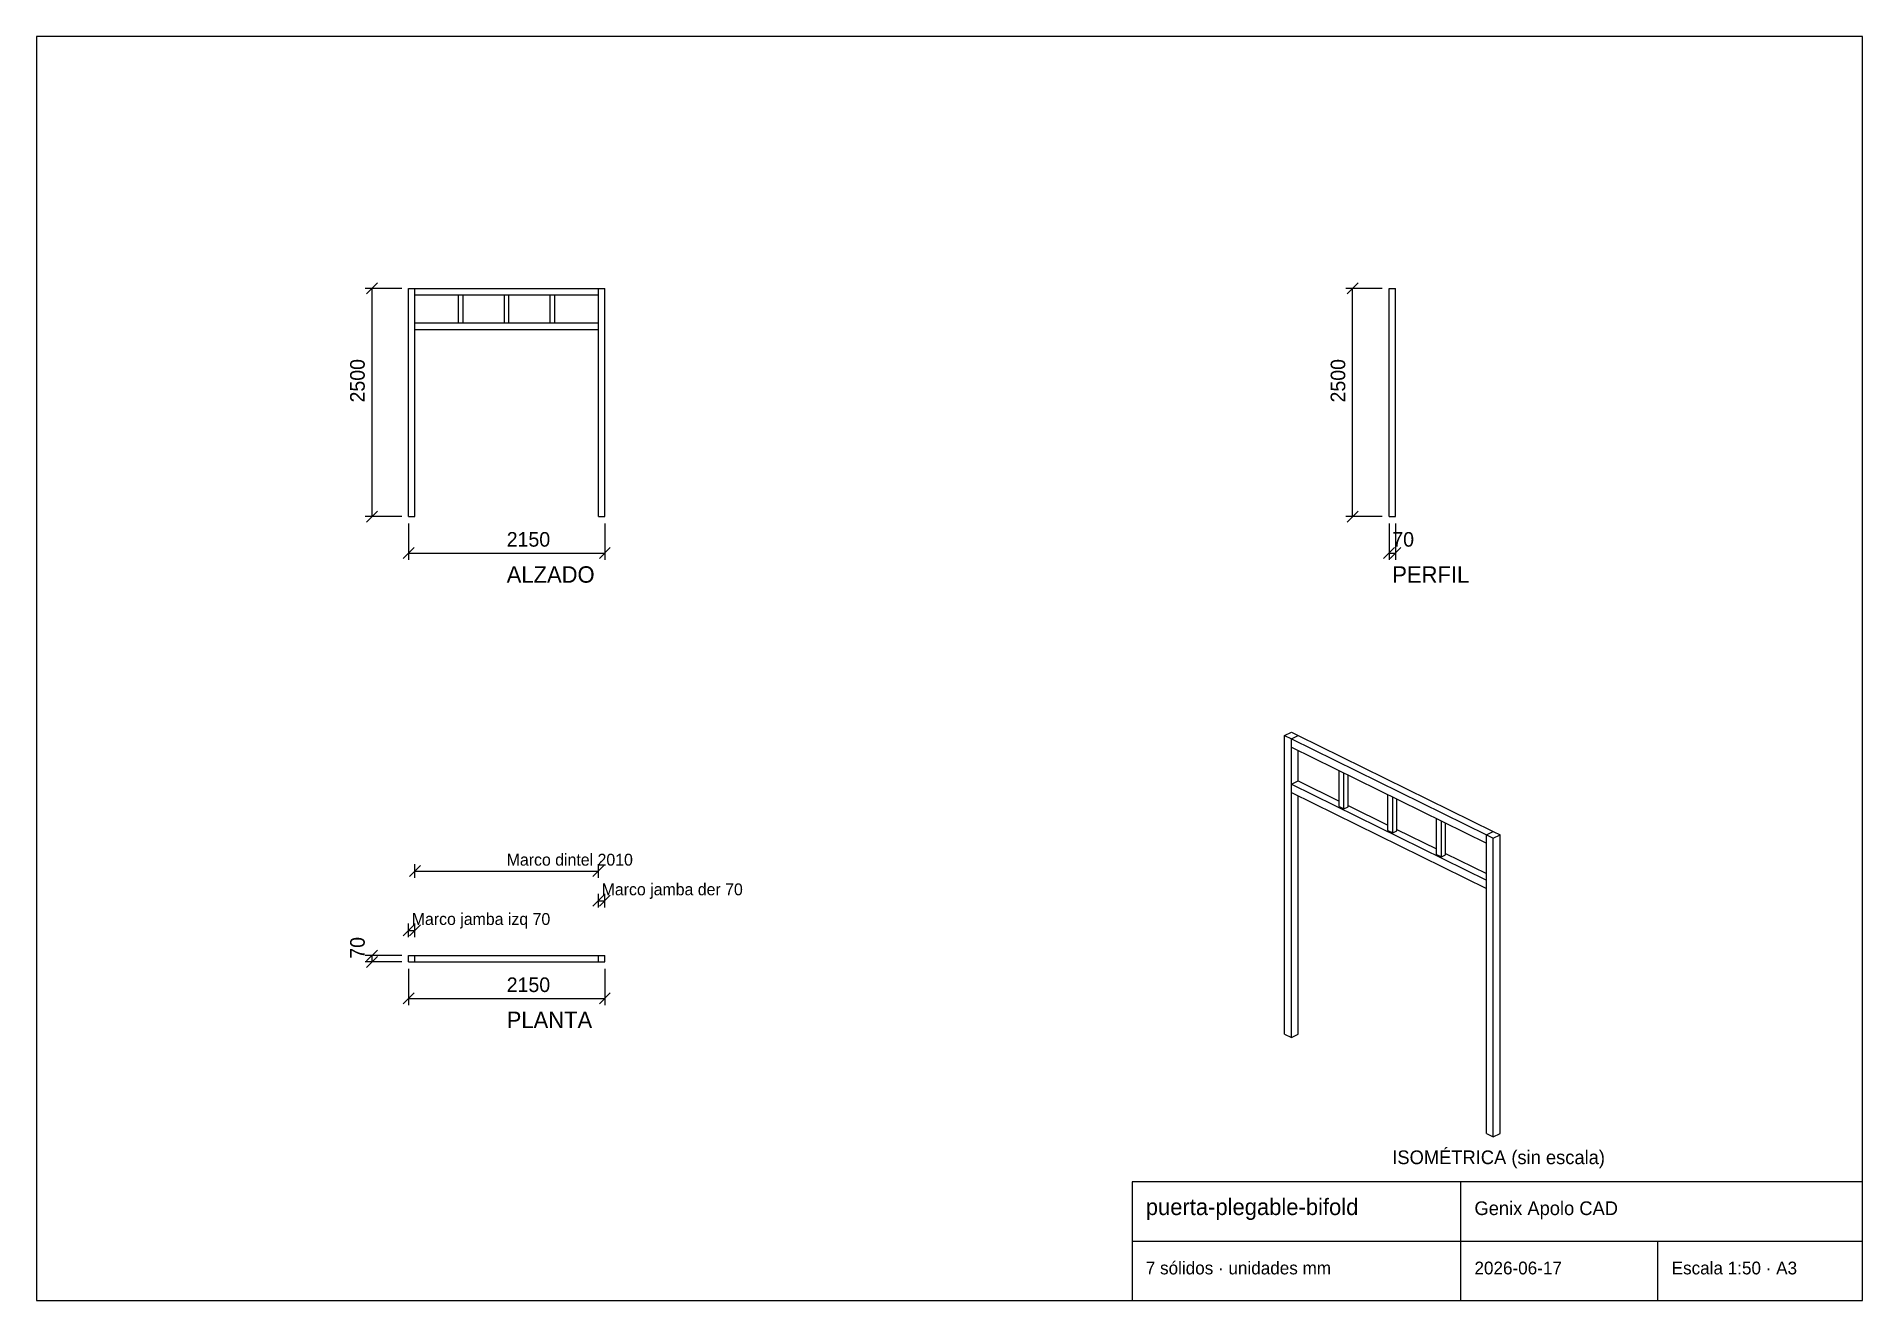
# Model space of a CAD drawing. Header units: metres. Extents: x 10 to 410, y 10 to 287.
import ezdxf

# ---------------------------------------------------------------- set-up
doc = ezdxf.new("R2010")
doc.units = ezdxf.units.M
for name, color, linetype in [('COTAS', 5, 'CONTINUOUS'), ('MARCO', 7, 'CONTINUOUS'), ('VISIBLE', 7, 'CONTINUOUS')]:
    doc.layers.add(name, color=color, linetype=linetype)

msp = doc.modelspace()

# ---------------------------------------------------------------- linework, layer by layer
at = {"layer": 'COTAS'}
for p, q in [((82.3, 230.6), (84.7, 233)), ((297.1, 230.6), (299.5, 233)), ((90, 231.8), (82, 231.8)), ((83.5, 181.8), (83.5, 231.8)), ((304.8, 231.8), (296.8, 231.8)), ((298.3, 181.8), (298.3, 231.8)), ((90, 181.8), (82, 181.8)), ((82.3, 180.6), (84.7, 183)), ((91.5, 180.3), (91.5, 172.3)), ((134.5, 180.3), (134.5, 172.3)), ((304.8, 181.8), (296.8, 181.8)), ((297.1, 180.6), (299.5, 183)), ((306.3, 180.3), (306.3, 172.3)), ((307.7, 180.3), (307.7, 172.3)), ((90.3, 172.6), (92.7, 175)), ((91.5, 173.8), (134.5, 173.8)), ((133.3, 172.6), (135.7, 175)), ((305.1, 172.6), (307.5, 175)), ((306.3, 173.8), (307.7, 173.8)), ((306.5, 172.6), (308.9, 175)), ((91.7, 102.9), (94.1, 105.3)), ((92.9, 102.6), (92.9, 105.6)), ((92.9, 104.1), (133.1, 104.1)), ((131.9, 102.9), (134.3, 105.3)), ((133.1, 102.6), (133.1, 105.6)), ((131.9, 96.4), (134.3, 98.8)), ((133.1, 96.1), (133.1, 99.1)), ((133.1, 97.6), (134.5, 97.6)), ((133.3, 96.4), (135.7, 98.8)), ((134.5, 96.1), (134.5, 99.1)), ((90.3, 89.9), (92.7, 92.3)), ((91.5, 89.6), (91.5, 92.6)), ((91.7, 89.9), (94.1, 92.3)), ((92.9, 89.6), (92.9, 92.6)), ((91.5, 91.1), (92.9, 91.1)), ((90, 85.6), (82, 85.6)), ((90, 84.2), (82, 84.2)), ((82.3, 84.4), (84.7, 86.8)), ((82.3, 83), (84.7, 85.4)), ((83.5, 84.2), (83.5, 85.6)), ((91.5, 82.7), (91.5, 74.7)), ((134.5, 82.7), (134.5, 74.7)), ((90.3, 75), (92.7, 77.4)), ((91.5, 76.2), (134.5, 76.2)), ((133.3, 75), (135.7, 77.4))]:
    msp.add_line(p, q, dxfattribs=at)
at = {"layer": 'MARCO'}
for p, q in [((410, 287), (10, 287)), ((10, 287), (10, 10)), ((410, 10), (410, 287)), ((410, 36), (250, 36)), ((250, 36), (250, 10)), ((322, 10), (322, 36)), ((410, 10), (410, 36)), ((250, 23), (410, 23)), ((365.2, 10), (365.2, 23)), ((10, 10), (410, 10)), ((250, 10), (410, 10))]:
    msp.add_line(p, q, dxfattribs=at)
at = {"layer": 'VISIBLE'}
for p, q in [((91.5, 181.8), (91.5, 231.8)), ((91.5, 231.8), (92.9, 231.8)), ((92.9, 181.8), (92.9, 231.8)), ((92.9, 230.4), (92.9, 231.8)), ((92.9, 231.8), (133.1, 231.8)), ((92.9, 230.4), (133.1, 230.4)), ((102.45, 224.22), (102.45, 230.4)), ((103.45, 224.22), (103.45, 230.4)), ((112.5, 224.22), (112.5, 230.4)), ((113.5, 224.22), (113.5, 230.4)), ((122.55, 224.22), (122.55, 230.4)), ((123.55, 224.22), (123.55, 230.4)), ((133.1, 181.8), (133.1, 231.8)), ((133.1, 231.8), (134.5, 231.8)), ((133.1, 230.4), (133.1, 231.8)), ((134.5, 181.8), (134.5, 231.8)), ((306.3, 181.8), (306.3, 231.8)), ((306.3, 231.8), (307.7, 231.8)), ((307.7, 181.8), (307.7, 231.8)), ((92.9, 222.82), (92.9, 224.22)), ((92.9, 224.22), (133.1, 224.22)), ((133.1, 222.82), (133.1, 224.22)), ((92.9, 222.82), (133.1, 222.82)), ((91.5, 181.8), (92.9, 181.8)), ((133.1, 181.8), (134.5, 181.8)), ((306.3, 181.8), (307.7, 181.8)), ((283.4, 133.79), (284.89, 134.53)), ((283.4, 68.38), (283.4, 133.79)), ((283.4, 133.79), (284.89, 133.06)), ((284.89, 134.53), (286.38, 133.79)), ((284.89, 133.06), (286.38, 133.79)), ((284.89, 133.06), (286.38, 133.79)), ((284.89, 67.65), (284.89, 133.06)), ((284.89, 131.23), (284.89, 133.06)), ((284.89, 133.06), (327.62, 112.02)), ((286.38, 133.79), (329.11, 112.75)), ((284.89, 131.23), (327.62, 110.19)), ((286.38, 123.88), (286.38, 130.5)), ((295.34, 118.29), (295.34, 126.08)), ((296.4, 117.77), (296.4, 125.56)), ((297.3, 118.21), (297.3, 125.12)), ((284.89, 123.14), (286.38, 123.88)), ((284.89, 121.31), (284.89, 123.14)), ((284.89, 123.14), (327.62, 102.11)), ((284.89, 121.31), (327.62, 100.27)), ((286.38, 123.88), (295.34, 119.46)), ((286.38, 68.38), (286.38, 120.58)), ((306.02, 113.03), (306.02, 120.82)), ((307.09, 112.51), (307.09, 120.3)), ((295.34, 118.29), (296.4, 117.77)), ((296.4, 117.77), (297.3, 118.21)), ((297.3, 118.5), (306.02, 114.2)), ((307.98, 112.95), (307.98, 119.86)), ((306.02, 113.03), (307.09, 112.51)), ((307.09, 112.51), (307.98, 112.95)), ((307.98, 113.24), (316.7, 108.95)), ((316.7, 107.77), (316.7, 115.57)), ((317.77, 107.25), (317.77, 115.04)), ((318.66, 107.69), (318.66, 114.6)), ((327.62, 112.02), (329.11, 112.75)), ((327.62, 112.02), (329.11, 112.75)), ((327.62, 46.61), (327.62, 112.02)), ((327.62, 112.02), (329.11, 111.29)), ((327.62, 110.19), (327.62, 112.02)), ((329.11, 112.75), (330.6, 112.02)), ((329.11, 111.29), (330.6, 112.02)), ((330.6, 46.61), (330.6, 112.02)), ((329.11, 45.88), (329.11, 111.29)), ((316.7, 107.77), (317.77, 107.25)), ((317.77, 107.25), (318.66, 107.69)), ((318.66, 107.98), (327.62, 103.57)), ((327.62, 100.27), (327.62, 102.11)), ((91.5, 84.2), (91.5, 85.6)), ((91.5, 85.6), (92.9, 85.6)), ((91.5, 84.2), (92.9, 84.2)), ((92.9, 84.2), (92.9, 85.6)), ((92.9, 84.2), (92.9, 85.6)), ((92.9, 85.6), (133.1, 85.6)), ((92.9, 84.2), (133.1, 84.2)), ((133.1, 84.2), (133.1, 85.6)), ((133.1, 85.6), (134.5, 85.6)), ((133.1, 84.2), (133.1, 85.6)), ((133.1, 84.2), (134.5, 84.2)), ((134.5, 84.2), (134.5, 85.6)), ((283.4, 68.38), (284.89, 67.65)), ((284.89, 67.65), (286.38, 68.38)), ((327.62, 46.61), (329.11, 45.88)), ((329.11, 45.88), (330.6, 46.61))]:
    msp.add_line(p, q, dxfattribs=at)

# ---------------------------------------------------------------- texts
at = {"layer": 'COTAS'}
for s, p in [('2500', (81.9, 206.8)), ('2500', (296.7, 206.8)), ('70', (81.9, 84.9))]:
    msp.add_text(s, height=3.2, rotation=90, dxfattribs=at).set_placement(p)
for s, height, p in [('2150', 3.2, (113, 175.2)), ('70', 3.2, (307, 175.2)), ('ALZADO', 3.6, (113, 167.3)), ('PERFIL', 3.6, (307, 167.3)), ('Marco dintel 2010', 2.6, (113, 105.3)), ('Marco jamba der 70', 2.6, (133.8, 98.8)), ('Marco jamba izq 70', 2.6, (92.2, 92.3)), ('2150', 3.2, (113, 77.6)), ('PLANTA', 3.6, (113, 69.7)), ('ISOMÉTRICA (sin escala)', 3, (307, 39.88)), ('puerta-plegable-bifold', 3.6, (253, 28.72)), ('Genix Apolo CAD', 3, (325, 28.72)), ('7 sólidos · unidades mm', 2.8, (253, 15.72)), ('2026-06-17', 2.8, (325, 15.72)), ('Escala 1:50 · A3', 2.8, (368.2, 15.72))]:
    msp.add_text(s, height=height, dxfattribs=at).set_placement(p)

doc.saveas('drawing.dxf')
